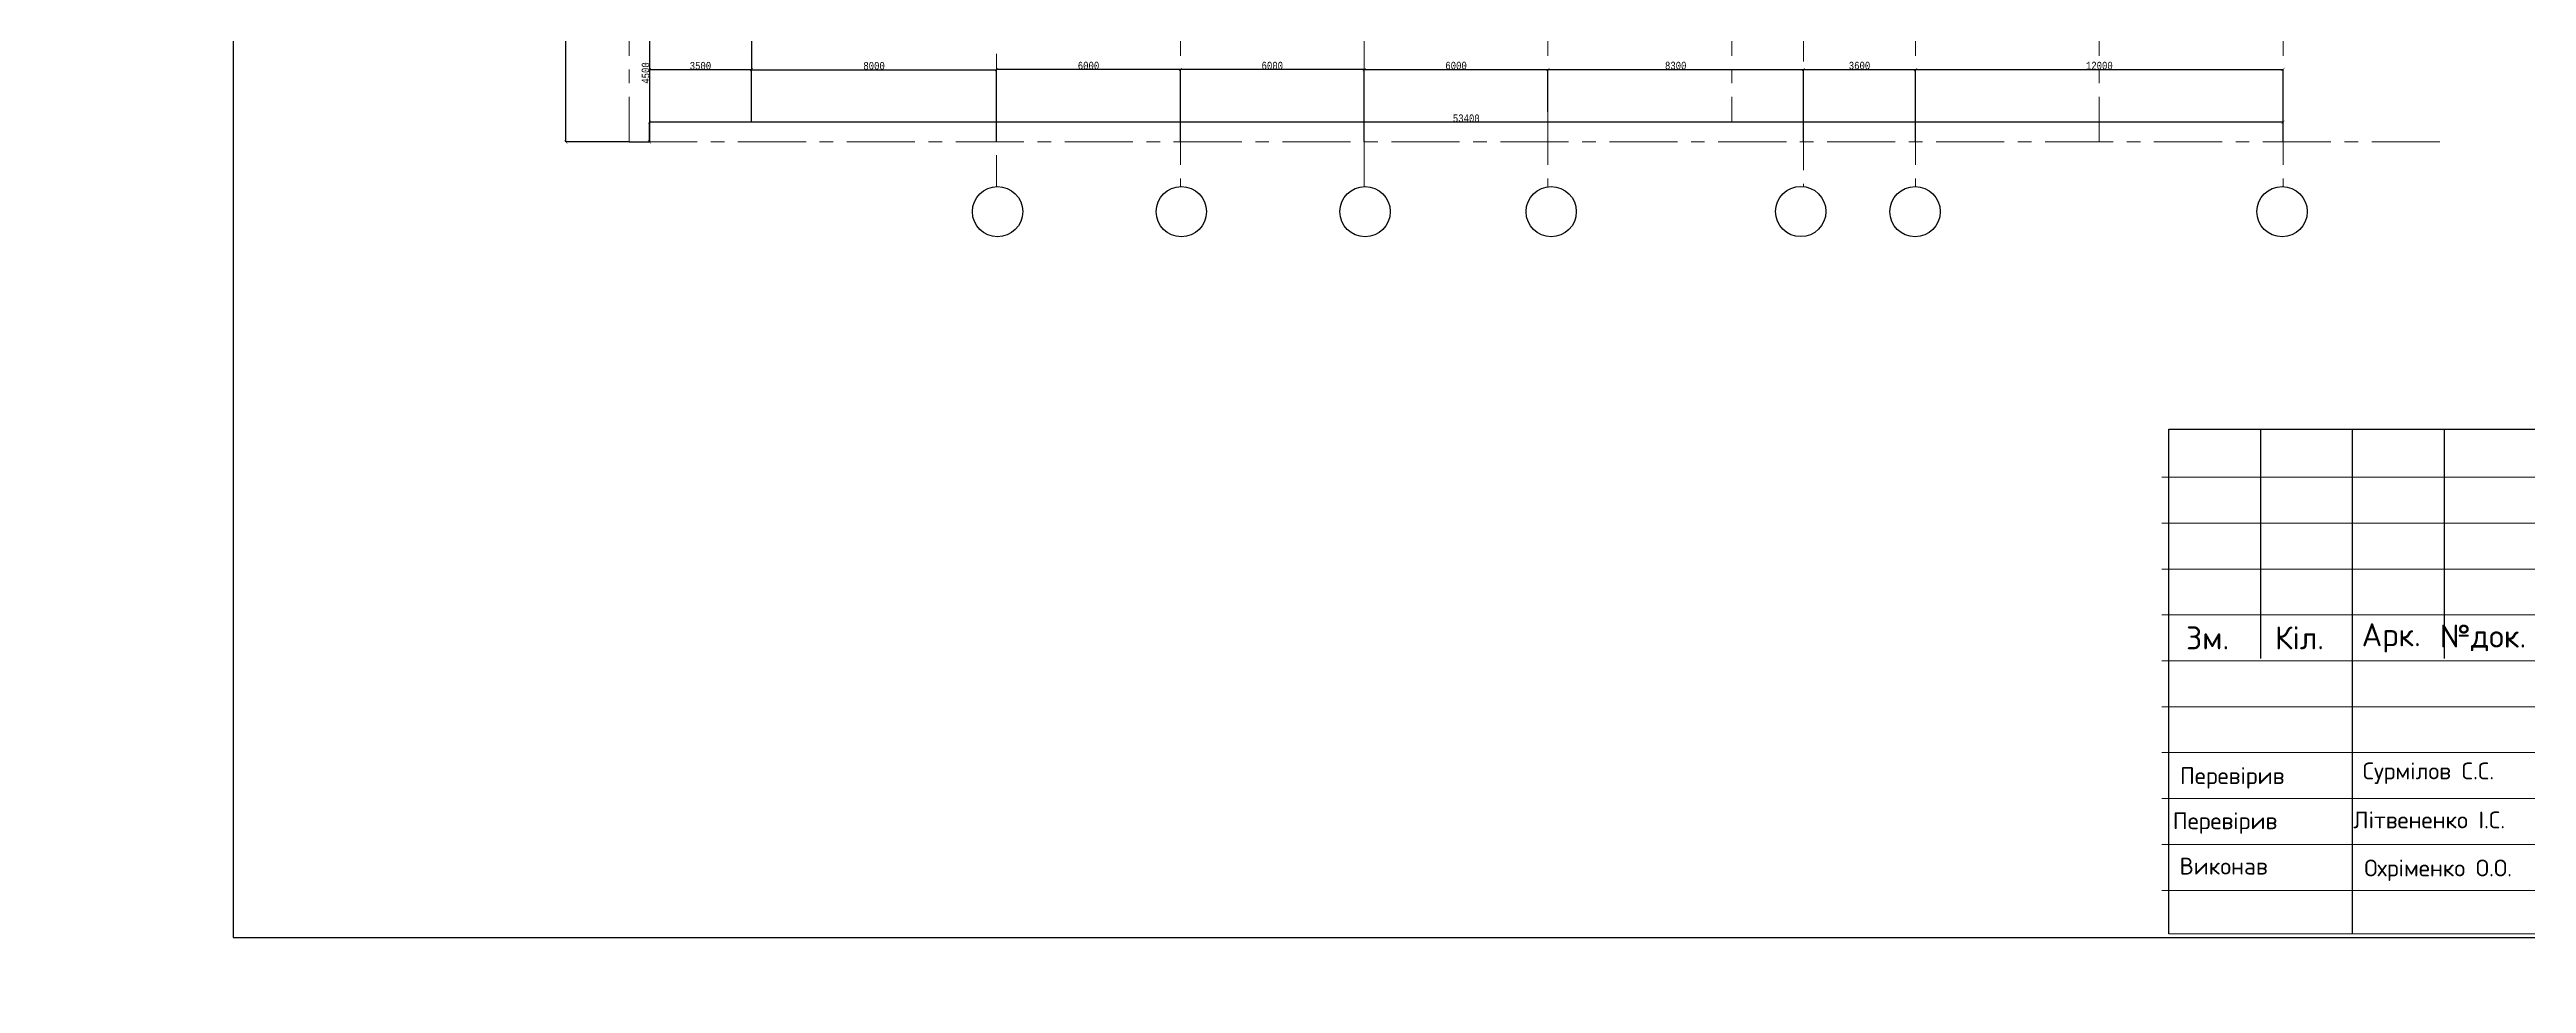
# Model space of a CAD drawing. Header units: millimetres. Extents: x -689206 to 4969298, y -1019800 to 703299.
# Drawn here: x 29524 to 110387, y -269649 to -239160 of the extents above; entities that cross this region are included whole.
import ezdxf

# ---------------------------------------------------------------- set-up
doc = ezdxf.new("R2010")
doc.units = ezdxf.units.MM
doc.linetypes.add('JIS_02_4.0', pattern=[5.5, 4, -1.5])
doc.linetypes.add('осеваяX2', pattern=[101.6, 63.5, -12.7, 12.7, -12.7])
doc.layers.add('внешняярамка', color=7, linetype='Continuous', lineweight=5, plot=False)
for name, color, linetype, lineweight in [('сваи', 7, 'JIS_02_4.0', 30), ('стены', 7, 'Continuous', 20), ('Штамп', 7, 'Continuous', 5)]:
    doc.layers.add(name, color=color, linetype=linetype, lineweight=lineweight)
doc.layers.add('сетка', color=104, linetype='Continuous')
doc.styles.get("Standard").update_dxf_attribs({"font": 'arial.ttf'})
doc.styles.add('Аннотативный', font='isocteur.ttf', dxfattribs={"width": 0.7, "height": 250})
doc.dimstyles.new('Аннотативный', dxfattribs={"dimscale": 0, "dimtxt": 250, "dimasz": 100, "dimexe": 1.25, "dimexo": 0.625, "dimtad": 1, "dimdec": 0, "dimtxsty": 'Аннотативный', "dimblk": 'ARCHTICK', "dimcen": 2.5, "dimadec": 0, "dimazin": 0, "dimtfac": 1, "dimtdec": 0, "dimtmove": 0, "dimatfit": 3, "dimfxl": 1, "dimarcsym": 0})

# ---------------------------------------------------------------- blocks, each defined once
blk = doc.blocks.new('_ArchTick')
at = {"color": 0, "linetype": 'ByBlock', "const_width": 0.15}
blk.add_lwpolyline([(-0.5, -0.5), (0.5, 0.5)], dxfattribs=at)
blk = doc.blocks.new('*D2412')
at = {"layer": 'Defpoints', "color": 0, "lineweight": 15, "ltscale": 15000, "transparency": 16777216}
for p in [(72443, -239812), (78443, -239812), (78443, -241189)]:
    blk.add_point(p, dxfattribs=at)
at = {"layer": 'сваи', "color": 0, "lineweight": -2, "ltscale": 15000, "transparency": 16777216}
for p, q in [((72443, -239811), (72443, -239811)), ((72443, -239812), (78443, -239812)), ((78443, -241189), (78443, -239811))]:
    blk.add_line(p, q, dxfattribs=at)
at = {"layer": 'сваи', "color": 0, "lineweight": -2, "ltscale": 15000, "transparency": 16777216, "xscale": 100, "yscale": 100, "zscale": 100, "rotation": 180}
blk.add_blockref('_ArchTick', (72443, -239812), dxfattribs=at)
at = {"layer": 'сваи', "color": 0, "lineweight": -2, "ltscale": 15000, "transparency": 16777216, "xscale": 100, "yscale": 100, "zscale": 100}
blk.add_blockref('_ArchTick', (78443, -239812), dxfattribs=at)
at = {"layer": 'сваи', "color": 0, "lineweight": 5, "ltscale": 15000, "transparency": 16777216, "insert": (75443, -239686), "char_height": 250, "attachment_point": 5, "style": 'Аннотативный'}
blk.add_mtext('6000', dxfattribs=at)
blk = doc.blocks.new('*D2413')
at = {"layer": 'Defpoints', "color": 0, "lineweight": 15, "ltscale": 15000, "transparency": 16777216}
for p in [(78443, -239812), (86783, -239812), (86783, -240873)]:
    blk.add_point(p, dxfattribs=at)
at = {"layer": 'сваи', "color": 0, "lineweight": -2, "ltscale": 15000, "transparency": 16777216}
for p, q in [((78443, -239811), (78443, -239811)), ((78443, -239812), (86783, -239812)), ((86783, -240872), (86783, -239811))]:
    blk.add_line(p, q, dxfattribs=at)
at = {"layer": 'сваи', "color": 0, "lineweight": -2, "ltscale": 15000, "transparency": 16777216, "xscale": 100, "yscale": 100, "zscale": 100, "rotation": 180}
blk.add_blockref('_ArchTick', (78443, -239812), dxfattribs=at)
at = {"layer": 'сваи', "color": 0, "lineweight": -2, "ltscale": 15000, "transparency": 16777216, "xscale": 100, "yscale": 100, "zscale": 100}
blk.add_blockref('_ArchTick', (86783, -239812), dxfattribs=at)
at = {"layer": 'сваи', "color": 0, "lineweight": 5, "ltscale": 15000, "transparency": 16777216, "insert": (82613, -239686), "char_height": 250, "attachment_point": 5, "style": 'Аннотативный'}
blk.add_mtext('8300', dxfattribs=at)
blk = doc.blocks.new('*D2418')
at = {"layer": 'Defpoints', "color": 0, "lineweight": 15, "ltscale": 15000, "transparency": 16777216}
for p in [(90443, -239812), (86783, -242176), (90443, -242176)]:
    blk.add_point(p, dxfattribs=at)
at = {"layer": 'сваи', "color": 0, "lineweight": -2, "ltscale": 15000, "transparency": 16777216}
for p, q in [((86783, -242175), (86783, -239811)), ((86783, -239812), (90443, -239812)), ((90443, -242175), (90443, -239811))]:
    blk.add_line(p, q, dxfattribs=at)
at = {"layer": 'сваи', "color": 0, "lineweight": -2, "ltscale": 15000, "transparency": 16777216, "xscale": 100, "yscale": 100, "zscale": 100, "rotation": 180}
blk.add_blockref('_ArchTick', (86783, -239812), dxfattribs=at)
at = {"layer": 'сваи', "color": 0, "lineweight": -2, "ltscale": 15000, "transparency": 16777216, "xscale": 100, "yscale": 100, "zscale": 100}
blk.add_blockref('_ArchTick', (90443, -239812), dxfattribs=at)
at = {"layer": 'сваи', "color": 0, "lineweight": 5, "ltscale": 15000, "transparency": 16777216, "insert": (88613, -239686), "char_height": 250, "attachment_point": 5, "style": 'Аннотативный'}
blk.add_mtext('3600', dxfattribs=at)
blk = doc.blocks.new('*D2419')
at = {"layer": 'Defpoints', "color": 0, "linetype": 'ByBlock', "lineweight": 15, "ltscale": 35, "transparency": 16777216}
for p in [(102443, -239812), (90443, -242176), (102443, -242176)]:
    blk.add_point(p, dxfattribs=at)
at = {"layer": 'сваи', "color": 0, "linetype": 'ByBlock', "lineweight": -2, "ltscale": 35, "transparency": 16777216}
for p, q in [((90443, -242175), (90443, -239811)), ((90443, -239812), (102443, -239812)), ((102443, -242175), (102443, -239811))]:
    blk.add_line(p, q, dxfattribs=at)
at = {"layer": 'сваи', "color": 0, "linetype": 'ByBlock', "lineweight": -2, "ltscale": 35, "transparency": 16777216, "xscale": 100, "yscale": 100, "zscale": 100, "rotation": 180}
blk.add_blockref('_ArchTick', (90443, -239812), dxfattribs=at)
at = {"layer": 'сваи', "color": 0, "linetype": 'ByBlock', "lineweight": -2, "ltscale": 35, "transparency": 16777216, "xscale": 100, "yscale": 100, "zscale": 100}
blk.add_blockref('_ArchTick', (102443, -239812), dxfattribs=at)
at = {"layer": 'сваи', "color": 0, "linetype": 'ByBlock', "lineweight": 5, "ltscale": 35, "transparency": 16777216, "insert": (96443, -239686), "char_height": 250, "attachment_point": 5, "style": 'Аннотативный'}
blk.add_mtext('12000', dxfattribs=at)
blk = doc.blocks.new('*D2420')
at = {"layer": 'Defpoints', "color": 0, "linetype": 'ByBlock', "lineweight": 15, "ltscale": 35, "transparency": 16777216}
for p in [(66443, -239812), (66443, -242176), (72443, -242176)]:
    blk.add_point(p, dxfattribs=at)
at = {"layer": 'сваи', "color": 0, "linetype": 'ByBlock', "lineweight": -2, "ltscale": 35, "transparency": 16777216}
for p, q in [((66443, -242175), (66443, -239811)), ((72443, -239812), (66443, -239812)), ((72443, -242175), (72443, -239811))]:
    blk.add_line(p, q, dxfattribs=at)
at = {"layer": 'сваи', "color": 0, "linetype": 'ByBlock', "lineweight": -2, "ltscale": 35, "transparency": 16777216, "xscale": 100, "yscale": 100, "zscale": 100, "rotation": 180}
blk.add_blockref('_ArchTick', (66443, -239812), dxfattribs=at)
at = {"layer": 'сваи', "color": 0, "linetype": 'ByBlock', "lineweight": -2, "ltscale": 35, "transparency": 16777216, "xscale": 100, "yscale": 100, "zscale": 100}
blk.add_blockref('_ArchTick', (72443, -239812), dxfattribs=at)
at = {"layer": 'сваи', "color": 0, "linetype": 'ByBlock', "lineweight": 5, "ltscale": 35, "transparency": 16777216, "insert": (69443, -239686), "char_height": 250, "attachment_point": 5, "style": 'Аннотативный'}
blk.add_mtext('6000', dxfattribs=at)
blk = doc.blocks.new('*D2421')
at = {"layer": 'Defpoints', "color": 0, "linetype": 'ByBlock', "lineweight": 15, "ltscale": 35, "transparency": 16777216}
for p in [(60443, -239812), (60443, -242176), (66443, -242176)]:
    blk.add_point(p, dxfattribs=at)
at = {"layer": 'сваи', "color": 0, "linetype": 'ByBlock', "lineweight": -2, "ltscale": 35, "transparency": 16777216}
for p, q in [((60443, -242175), (60443, -239811)), ((66443, -239812), (60443, -239812)), ((66443, -242175), (66443, -239811))]:
    blk.add_line(p, q, dxfattribs=at)
at = {"layer": 'сваи', "color": 0, "linetype": 'ByBlock', "lineweight": -2, "ltscale": 35, "transparency": 16777216, "xscale": 100, "yscale": 100, "zscale": 100, "rotation": 180}
blk.add_blockref('_ArchTick', (60443, -239812), dxfattribs=at)
at = {"layer": 'сваи', "color": 0, "linetype": 'ByBlock', "lineweight": -2, "ltscale": 35, "transparency": 16777216, "xscale": 100, "yscale": 100, "zscale": 100}
blk.add_blockref('_ArchTick', (66443, -239812), dxfattribs=at)
at = {"layer": 'сваи', "color": 0, "linetype": 'ByBlock', "lineweight": 5, "ltscale": 35, "transparency": 16777216, "insert": (63443, -239686), "char_height": 250, "attachment_point": 5, "style": 'Аннотативный'}
blk.add_mtext('6000', dxfattribs=at)
blk = doc.blocks.new('*D2433')
at = {"layer": 'Defpoints', "color": 0, "linetype": 'ByBlock', "lineweight": 15, "ltscale": 35, "transparency": 16777216}
for p in [(46380, -200172), (48443, -200172), (48443, -242176)]:
    blk.add_point(p, dxfattribs=at)
at = {"layer": 'сваи', "color": 0, "linetype": 'ByBlock', "lineweight": -2, "ltscale": 35, "transparency": 16777216}
for p, q in [((48442, -200172), (46379, -200172)), ((46380, -242176), (46380, -200172)), ((48442, -242176), (46379, -242176))]:
    blk.add_line(p, q, dxfattribs=at)
at = {"layer": 'сваи', "color": 0, "linetype": 'ByBlock', "lineweight": -2, "ltscale": 35, "transparency": 16777216, "xscale": 100, "yscale": 100, "zscale": 100}
for p, rotation in [((46380, -200172), 90), ((46380, -242176), 270)]:
    blk.add_blockref('_ArchTick', p, dxfattribs=dict(at, rotation=rotation))
at = {"layer": 'сваи', "color": 0, "linetype": 'ByBlock', "lineweight": 5, "ltscale": 35, "transparency": 16777216, "insert": (46254, -221174), "char_height": 250, "attachment_point": 5, "rotation": 90, "style": 'Аннотативный'}
blk.add_mtext('42000', dxfattribs=at)
blk = doc.blocks.new('*D2434')
at = {"layer": 'Defpoints', "color": 0, "linetype": 'ByBlock', "lineweight": 15, "ltscale": 35, "transparency": 16777216}
for p in [(48443, -237676), (48443, -242176), (49110, -242176)]:
    blk.add_point(p, dxfattribs=at)
at = {"layer": 'сваи', "color": 0, "linetype": 'ByBlock', "lineweight": -2, "ltscale": 35, "transparency": 16777216}
for p, q in [((48443, -237676), (49111, -237676)), ((49110, -237676), (49110, -242176)), ((48443, -242176), (49111, -242176))]:
    blk.add_line(p, q, dxfattribs=at)
at = {"layer": 'сваи', "color": 0, "linetype": 'ByBlock', "lineweight": -2, "ltscale": 35, "transparency": 16777216, "xscale": 100, "yscale": 100, "zscale": 100}
for p, rotation in [((49110, -237676), 90), ((49110, -242176), 270)]:
    blk.add_blockref('_ArchTick', p, dxfattribs=dict(at, rotation=rotation))
at = {"layer": 'сваи', "color": 0, "linetype": 'ByBlock', "lineweight": 5, "ltscale": 35, "transparency": 16777216, "insert": (48984, -239926), "char_height": 250, "attachment_point": 5, "rotation": 90, "style": 'Аннотативный'}
blk.add_mtext('4500', dxfattribs=at)
blk = doc.blocks.new('*D2435')
at = {"layer": 'Defpoints', "color": 0, "linetype": 'ByBlock', "lineweight": 15, "ltscale": 35, "transparency": 16777216}
for p in [(60443, -239818), (52443, -241532), (60443, -241532)]:
    blk.add_point(p, dxfattribs=at)
at = {"layer": 'сваи', "color": 0, "linetype": 'ByBlock', "lineweight": -2, "ltscale": 35, "transparency": 16777216}
for p, q in [((52443, -241531), (52443, -239816)), ((52443, -239818), (60443, -239818)), ((60443, -241531), (60443, -239816))]:
    blk.add_line(p, q, dxfattribs=at)
at = {"layer": 'сваи', "color": 0, "linetype": 'ByBlock', "lineweight": -2, "ltscale": 35, "transparency": 16777216, "xscale": 100, "yscale": 100, "zscale": 100, "rotation": 180}
blk.add_blockref('_ArchTick', (52443, -239818), dxfattribs=at)
at = {"layer": 'сваи', "color": 0, "linetype": 'ByBlock', "lineweight": -2, "ltscale": 35, "transparency": 16777216, "xscale": 100, "yscale": 100, "zscale": 100}
blk.add_blockref('_ArchTick', (60443, -239818), dxfattribs=at)
at = {"layer": 'сваи', "color": 0, "linetype": 'ByBlock', "lineweight": 5, "ltscale": 35, "transparency": 16777216, "insert": (56443, -239692), "char_height": 250, "attachment_point": 5, "style": 'Аннотативный'}
blk.add_mtext('8000', dxfattribs=at)
blk = doc.blocks.new('*D2436')
at = {"layer": 'Defpoints', "color": 0, "linetype": 'ByBlock', "lineweight": 15, "ltscale": 35, "transparency": 16777216}
for p in [(49106, -237676), (52443, -237676), (49106, -239818)]:
    blk.add_point(p, dxfattribs=at)
at = {"layer": 'сваи', "color": 0, "linetype": 'ByBlock', "lineweight": -2, "ltscale": 35, "transparency": 16777216}
for p, q in [((49106, -237677), (49106, -239819)), ((52443, -237677), (52443, -239819)), ((52443, -239818), (49106, -239818))]:
    blk.add_line(p, q, dxfattribs=at)
at = {"layer": 'сваи', "color": 0, "linetype": 'ByBlock', "lineweight": -2, "ltscale": 35, "transparency": 16777216, "xscale": 100, "yscale": 100, "zscale": 100, "rotation": 180}
blk.add_blockref('_ArchTick', (49106, -239818), dxfattribs=at)
at = {"layer": 'сваи', "color": 0, "linetype": 'ByBlock', "lineweight": -2, "ltscale": 35, "transparency": 16777216, "xscale": 100, "yscale": 100, "zscale": 100}
blk.add_blockref('_ArchTick', (52443, -239818), dxfattribs=at)
at = {"layer": 'сваи', "color": 0, "linetype": 'ByBlock', "lineweight": 5, "ltscale": 35, "transparency": 16777216, "insert": (50774, -239692), "char_height": 250, "attachment_point": 5, "style": 'Аннотативный'}
blk.add_mtext('3500', dxfattribs=at)
blk = doc.blocks.new('*D2437')
at = {"layer": 'Defpoints', "color": 0, "linetype": 'ByBlock', "lineweight": 15, "ltscale": 35, "transparency": 16777216}
for p in [(49110, -241532), (49110, -242176), (102443, -242176)]:
    blk.add_point(p, dxfattribs=at)
at = {"layer": 'сваи', "color": 0, "linetype": 'ByBlock', "lineweight": -2, "ltscale": 35, "transparency": 16777216}
for p, q in [((49110, -242175), (49110, -241531)), ((102443, -241532), (49110, -241532)), ((102443, -242175), (102443, -241531))]:
    blk.add_line(p, q, dxfattribs=at)
at = {"layer": 'сваи', "color": 0, "linetype": 'ByBlock', "lineweight": -2, "ltscale": 35, "transparency": 16777216, "xscale": 100, "yscale": 100, "zscale": 100, "rotation": 180}
blk.add_blockref('_ArchTick', (49110, -241532), dxfattribs=at)
at = {"layer": 'сваи', "color": 0, "linetype": 'ByBlock', "lineweight": -2, "ltscale": 35, "transparency": 16777216, "xscale": 100, "yscale": 100, "zscale": 100}
blk.add_blockref('_ArchTick', (102443, -241532), dxfattribs=at)
at = {"layer": 'сваи', "color": 0, "linetype": 'ByBlock', "lineweight": 5, "ltscale": 35, "transparency": 16777216, "insert": (75776, -241406), "char_height": 250, "attachment_point": 5, "style": 'Аннотативный'}
blk.add_mtext('53400', dxfattribs=at)

msp = doc.modelspace()

# ---------------------------------------------------------------- linework, layer by layer
at = {"layer": 'внешняярамка', "lineweight": 5, "ltscale": 50, "const_width": 3}
msp.add_lwpolyline([(29525.7, -269647.1), (155424.4, -269647.1), (155424.4, -180618.7), (29525.7, -180618.7), (29525.7, -269647.1)], dxfattribs=at)
at = {"layer": 'сетка'}
for centre in [(60473.4, -244451.8), (66473.4, -244451.8), (72472.6, -244451.9), (78547.6, -244451.9), (86695.4, -244447.7), (90428.4, -244452.3), (102408.5, -244451.7)]:
    msp.add_circle(centre, 820.6, dxfattribs=at)
at = {"layer": 'стены', "linetype": 'осеваяX2', "lineweight": 5, "ltscale": 35}
for p, q in [((48442.7, -198028.6), (48442.7, -242176.1)), ((52442.7, -198028.6), (52442.7, -241531.8)), ((66442.7, -198028.6), (66442.7, -243631.8)), ((78442.7, -198028.6), (78442.7, -243631.8)), ((84442.7, -198028.6), (84442.7, -241531.8)), ((90442.7, -198028.6), (90442.7, -243631.8)), ((96442.7, -198028.6), (96442.7, -242176.1)), ((102442.7, -198028.6), (102442.7, -243631.8)), ((86782.8, -198206.7), (86782.8, -243631.8)), ((72442.7, -206174.1), (72442.7, -243631.8)), ((48442.7, -242176.1), (107992.7, -242176.1))]:
    msp.add_line(p, q, dxfattribs=at)
at = {"layer": 'стены', "linetype": 'JIS_02_4.0', "lineweight": 18, "ltscale": 300}
msp.add_line((60442.7, -236003.6), (60442.7, -243631.8), dxfattribs=at)
at = {"layer": 'Штамп'}
for p, q in [((117961, -254621), (98480.1, -254621)), ((117961, -257618), (98480.1, -257618))]:
    msp.add_line(p, q, dxfattribs=at)
at = {"layer": 'Штамп', "lineweight": 30}
for points in [[(35520.9, -268148.3), (153925.6, -268148.3), (153925.6, -182117.5), (35520.9, -182117.5)], [(154153, -268072.5), (98707.5, -268032), (98707.5, -251548.2), (154153, -251548.2)]]:
    msp.add_lwpolyline(points, close=True, dxfattribs=at)
for points in [[(101704.5, -251548.2), (101704.5, -259040.8)], [(104701.6, -251548.2), (104701.6, -268036.4)], [(107698.6, -251548.2), (107698.6, -259040.8)]]:
    msp.add_lwpolyline(points, dxfattribs=at)
at = {"layer": 'Штамп'}
for points in [[(98480.1, -253122.5), (117961, -253122.5)], [(98480.1, -256119.5), (117961, -256119.5)], [(98480.1, -259116.6), (117961, -259116.6)], [(98480.1, -260615.1), (117961, -260615.1)], [(98480.1, -262113.6), (117961, -262113.6)], [(98480.1, -263612.1), (117961, -263612.1)], [(98480.1, -265110.7), (117961, -265110.7)], [(117961, -266609.2), (98480.1, -266609.2)]]:
    msp.add_lwpolyline(points, dxfattribs=at)

# ---------------------------------------------------------------- texts
at = {"layer": 'Штамп', "attachment_point": 5}
for s, width, insert, char_height in [('\\pxqc;{\\fISOCPEUR|b0|i0|c204|p34;Арк.}', 2997.055, (105972.8, -258367.3), 749.264), ('\\pxqc;{\\fISOCPEUR|b0|i0|c204|p34;№док.}', 2997.055, (108969.8, -258367.3), 749.264), ('\\pxqc;{\\fISOCPEUR|b0|i0|c204|p34;Зм.}', 2997.055, (99978.6, -258367.3), 749.264), ('\\pxqc;{\\fISOCPEUR|b0|i0|c204|p34;Кіл.}', 2997.055, (102975.7, -258367.3), 749.264), ('\\pxql;{\\fISOCPEUR|b0|i0|c204|p34;Перевірив}', 5994.11, (102070.5, -262940.2), 549.404), ('\\pxql;{\\fISOCPEUR|b0|i0|c204|p34;Сурмілов С.С.}', 5994.11, (108038.8, -262785.5), 549.404), ('\\pxql;{\\fISOCPEUR|b0|i0|c204|p34;Перевірив}', 5994.11, (101838.3, -264413), 549.404), ('\\pxql;{\\fISOCPEUR|b0|i0|c204|p34;Літвененко І.С.}', 5994.11, (107729.2, -264309.8), 549.404), ('\\pxql;{\\fISOCPEUR|b0|i0|c204|p34;Виконав}', 5994.11, (102058.8, -265817.9), 549.404), ('\\pxql;{\\fISOCPEUR|b0|i0|c204|p34;Охріменко О.О.}', 5994.11, (108090.4, -265953), 549.404)]:
    msp.add_mtext_dynamic_manual_height_columns(s, width=width, gutter_width=3746.3, heights=[0], dxfattribs=dict(at, insert=insert, char_height=char_height))

# ---------------------------------------------------------------- dimensions: what is measured, and where the dimension line sits
at = {"layer": 'сваи', "linetype": 'ByBlock', "lineweight": 5, "ltscale": 35}
dim = msp.add_linear_dim(base=(46380, -200172.1), p1=(48442.7, -242176.1), p2=(48442.7, -200172.1), angle=90, text='42000', dimstyle='Аннотативный', dxfattribs=at)
dim.commit()
dim.dimension.update_dxf_attribs({"geometry": '*D2433', "text_midpoint": (46254.4, -221174.1)})
dim = msp.add_linear_dim(base=(49110, -242176.1), p1=(48442.7, -237676.1), p2=(48442.7, -242176.1), angle=90, dimstyle='Аннотативный', dxfattribs=at)
dim.commit()
dim.dimension.update_dxf_attribs({"geometry": '*D2434', "text_midpoint": (48984.4, -239926.1)})
for base, p1, p2, text, picture, middle in [((49106.3, -239817.7), (52442.7, -237676.1), (49106.3, -237676.1), '3500', '*D2436', (50774.5, -239692)), ((49110, -241531.8), (102442.7, -242176.1), (49110, -242176.1), '53400', '*D2437', (75776.4, -241406.2))]:
    dim = msp.add_linear_dim(base=base, p1=p1, p2=p2, text=text, dimstyle='Аннотативный', dxfattribs=at)
    dim.commit()
    dim.dimension.update_dxf_attribs({"geometry": picture, "text_midpoint": middle})
for base, p1, p2, picture, middle in [((60442.7, -239817.7), (52442.7, -241531.8), (60442.7, -241531.8), '*D2435', (56442.7, -239692)), ((60442.7, -239811.8), (66442.7, -242176.1), (60442.7, -242176.1), '*D2421', (63442.7, -239686.2)), ((66442.7, -239811.8), (72442.7, -242176.1), (66442.7, -242176.1), '*D2420', (69442.7, -239686.2)), ((102442.7, -239811.8), (90442.7, -242176.1), (102442.7, -242176.1), '*D2419', (96442.7, -239686.2))]:
    dim = msp.add_linear_dim(base=base, p1=p1, p2=p2, dimstyle='Аннотативный', dxfattribs=at)
    dim.commit()
    dim.dimension.update_dxf_attribs({"geometry": picture, "text_midpoint": middle})
at = {"layer": 'сваи', "lineweight": 5, "ltscale": 15000}
dim = msp.add_linear_dim(base=(78442.7, -239811.8), p1=(72442.7, -239811.8), p2=(78442.7, -241189.5), dimstyle='Аннотативный', dxfattribs=at)
dim.commit()
dim.dimension.update_dxf_attribs({"geometry": '*D2412', "text_midpoint": (75442.7, -239686.2)})
for base, p1, p2, text, picture, middle in [((86782.8, -239811.8), (78442.7, -239811.8), (86782.8, -240872.8), '8300', '*D2413', (82612.8, -239686.2)), ((90442.7, -239811.8), (86782.8, -242176.1), (90442.7, -242176.1), '3600', '*D2418', (88612.8, -239686.2))]:
    dim = msp.add_linear_dim(base=base, p1=p1, p2=p2, text=text, dimstyle='Аннотативный', dxfattribs=at)
    dim.commit()
    dim.dimension.update_dxf_attribs({"geometry": picture, "text_midpoint": middle})

doc.saveas('drawing.dxf')
